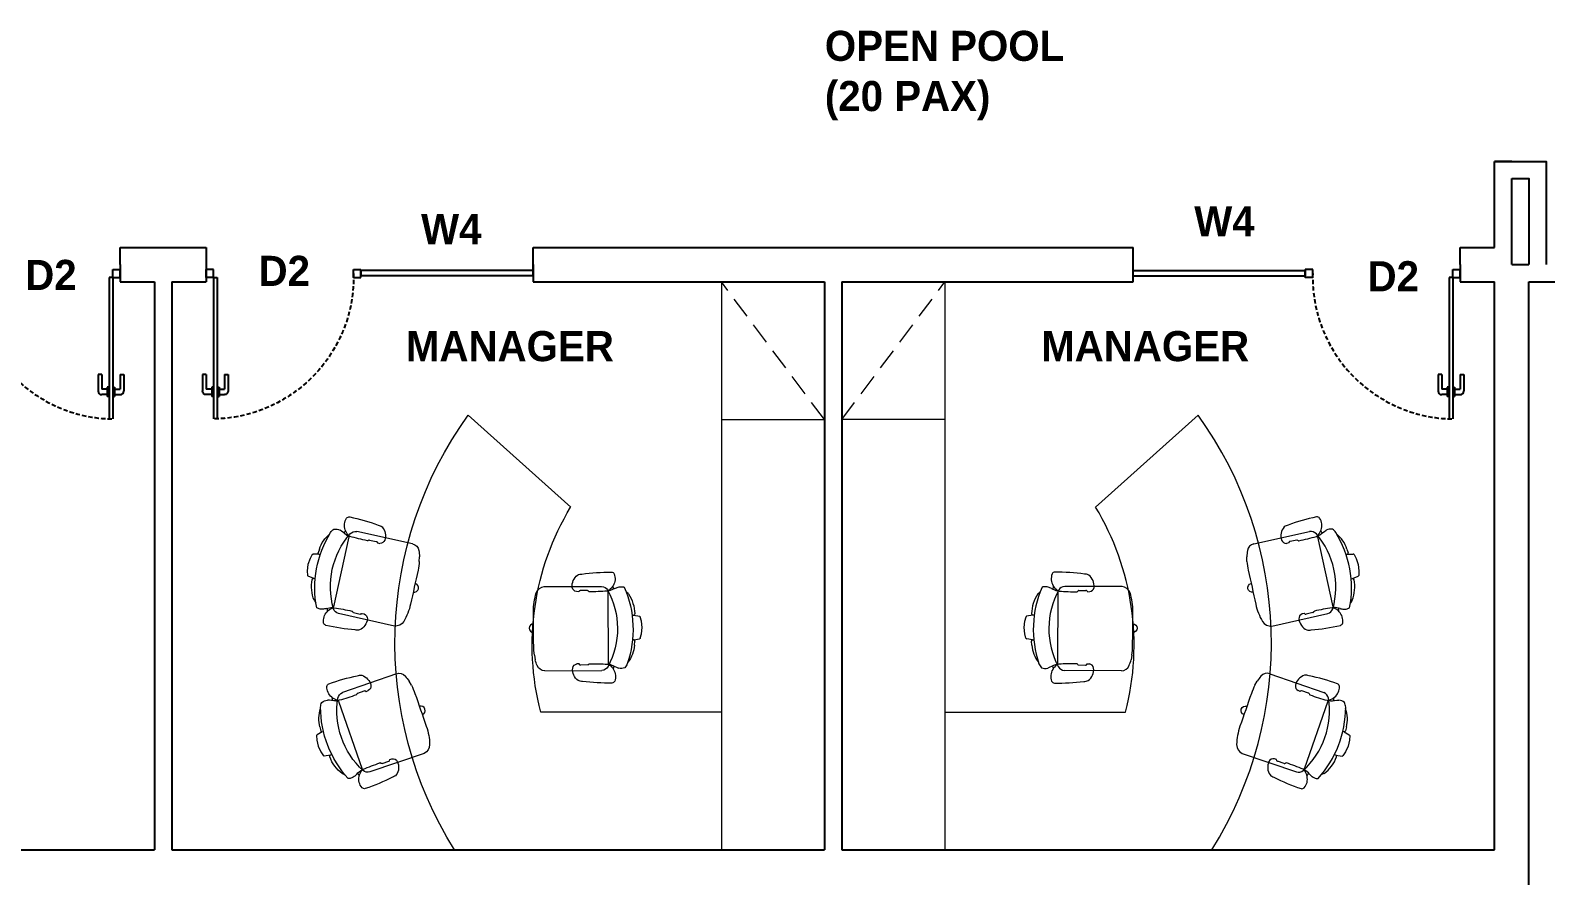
# Model space of a CAD drawing. Header units: inches. Extents: x 478327 to 492265, y -26791 to -22136.
# Drawn here: x 479476.1 to 479872.5, y -24204.7 to -23983.7 of the extents above; entities that cross this region are included whole.
import ezdxf

# ---------------------------------------------------------------- set-up
doc = ezdxf.new("R2010")
doc.units = ezdxf.units.IN
doc.header["$MEASUREMENT"] = 0
doc.linetypes.add('DASHED', pattern=[0.75, 0.5, -0.25])
doc.linetypes.add('HIDDEN2', pattern=[0.1875, 0.125, -0.0625])
doc.layers.add('A-furniture', color=8, linetype='Continuous', lineweight=9)
doc.layers.add('I-ANNO-TEXT', color=7, linetype='Continuous', lineweight=18)
doc.layers.add('GLAZING', color=4, linetype='Continuous')
doc.layers.add('I-WALL-IN', color=3, linetype='Continuous')
doc.styles.add('MICRO', font='')
doc.styles.get('MICRO').set_extended_font_data('MicrogrammaSSi', bold=True)

# ---------------------------------------------------------------- blocks, each defined once
blk = doc.blocks.new('A$C6A0E07C9')
at = {"layer": 'A-furniture'}
for p, q in [((-0.2138, 0.2718), (0.1182, 0.2876)), ((-0.2691, 0.1773), (-0.2664, 0.2046)), ((-0.0121, 0.2424), (-0.025, 0.2422)), ((-0.0115, 0.2426), (-0.0121, 0.2424)), ((-0.0112, 0.2428), (-0.0115, 0.2426)), ((-0.0079, 0.2484), (-0.0112, 0.2428)), ((0.0377, 0.2515), (-0.0033, 0.2499)), ((0.0418, 0.2505), (0.045, 0.2473)), ((0.045, 0.2473), (0.0464, 0.2461)), ((0.0464, 0.2461), (0.0478, 0.2453)), ((0.0478, 0.2453), (0.0485, 0.2451)), ((0.1585, 0.2497), (0.1792, -0.1667)), ((0.3146, 0.1213), (0.3056, 0.1197)), ((0.3131, 0.1211), (0.3466, 0.116)), ((0.3152, 0.1516), (0.3188, 0.1294)), ((0.3514, 0.1128), (0.36, 0.0876)), ((-0.2907, 0.0196), (-0.2893, 0.0294)), ((-0.2883, 0.01), (-0.2907, 0.0196)), ((-0.2893, 0.0294), (-0.2841, 0.0379)), ((-0.2824, 0.002), (-0.2883, 0.01)), ((-0.2841, 0.0379), (-0.2762, 0.0438)), ((-0.2739, -0.003), (-0.2824, 0.002)), ((-0.2762, 0.0438), (-0.2666, 0.0462)), ((0.3636, 0.0146), (0.3576, -0.0113)), ((0.36, 0.0876), (0.3659, 0.0513)), ((0.3659, 0.0513), (0.3636, 0.0146)), ((-0.2641, -0.0045), (-0.2739, -0.003)), ((0.3108, -0.0224), (0.3218, -0.0234)), ((0.3197, -0.023), (0.3546, -0.0146)), ((0.3546, -0.0146), (0.3564, -0.0132)), ((0.3564, -0.0132), (0.3576, -0.0113)), ((0.0087, -0.176), (-0.0042, -0.1772)), ((0.0094, -0.1763), (0.0087, -0.176)), ((0.0631, -0.1788), (0.066, -0.1753)), ((0.066, -0.1753), (0.0673, -0.174)), ((0.0673, -0.174), (0.0686, -0.173)), ((0.0686, -0.173), (0.0692, -0.1728)), ((0.2962, -0.1472), (0.2839, -0.1595)), ((-0.1895, -0.2174), (0.1433, -0.1996)), ((0.0097, -0.1764), (0.0094, -0.1763)), ((0.0135, -0.1816), (0.0097, -0.1764)), ((0.0591, -0.1802), (0.0183, -0.1827))]:
    blk.add_line(p, q, dxfattribs=at)
for centre, radius, start, end in [((0.2241, -0.8917), 1.2574, 92.35943, 100.17565), ((0.1721, 0.3454), 0.0192, 28.12557, 89.24362), ((0.1209, 0.3234), 0.0749, 330.37939, 24.51295), ((-0.21, 0.2233), 0.0487, 94.52598, 161.01093), ((0.0274, 0.2777), 0.0792, 129.49988, 189.11522), ((-0.0222, 0.2712), 0.0292, 192.00474, 264.44095), ((0.0065, 0.2825), 0.0635, 94.07923, 117.59377), ((0.117, 0.2414), 0.0463, 34.09018, 88.4441), ((-0.2488, 0.0248), 0.4712, 334.59734, 30.97321), ((0.1077, 0.3263), 0.0879, 309.67257, 333.02228), ((-1.1254, 2.7931), 2.8487, 297.11573, 298.06946), ((-0.9196, -0.0126), 1.143, 14.09314, 15.00562), ((0.2336, 0.2226), 0.0597, 72.52818, 107.70113), ((0.1951, 0.2221), 0.0806, 25.51985, 45.53867), ((0.1816, 0.1421), 0.4521, 175.52891, 182.09908), ((0.5941, -0.0351), 0.8932, 162.12026, 164.43231), ((-0.0038, 0.2437), 0.00623, 84.84548, 131.31741), ((0.0374, 0.2414), 0.0101, 64.52807, 88.63913), ((0.0007, 1.5534), 1.3091, 272.08986, 276.67605), ((0.1493, 0.274), 0.0211, 279.8693, 313.34338), ((0.1704, 0.2449), 0.0129, 130.13659, 158.01734), ((0.1866, 0.1808), 0.0779, 100.05254, 108.26721), ((-0.3014, 0.0263), 0.6141, 339.61076, 22.04666), ((0.1276, 0.1249), 0.1894, 8.09249, 40.8276), ((72.2191, 3.6268), 72.5738, 182.765274, 182.924882), ((0.31, 0.1288), 0.0088, 301.08798, 3.16667), ((0.3467, 0.1108), 0.00513, 22.81842, 91.00758), ((0.0809, -0.0616), 0.3414, 182.48103, 200.75528), ((0.1162, -0.0378), 0.2107, 328.69616, 1.80788), ((0.3177, -0.0315), 0.00903, 2.12372, 63.37094), ((0.1515, -1.4793), 1.3091, 89.01739, 93.60357), ((0.1724, -0.1915), 0.0211, 52.35005, 85.82413), ((0.197, -0.1553), 0.0211, 212.66016, 229.03524), ((0.1633, -0.2919), 0.1223, 63.05477, 80.63565), ((0.1362, -0.2476), 0.0879, 32.67116, 56.02087), ((-0.1856, -0.1603), 0.0572, 202.88209, 266.11689), ((0.0516, -0.2073), 0.0792, 176.57822, 236.19355), ((0.0015, -0.2058), 0.0292, 101.25248, 173.68869), ((0.0171, -0.1766), 0.00623, 234.37601, 280.84795), ((0.0579, -0.1702), 0.0101, 277.0543, 301.16536), ((0.138, -0.155), 0.0449, 276.79393, 330.15211), ((-0.9196, -0.0126), 1.143, 350.69637, 351.61264), ((0.1491, -0.2435), 0.0749, 341.18048, 35.31404), ((0.3239, 0.0551), 0.2601, 246.15386, 250.81737), ((0.249, -0.1528), 0.0392, 254.29981, 275.99109), ((0.2537, -0.1401), 0.0518, 269.3553, 293.37881), ((0.0312, -0.2142), 0.0635, 248.09967, 271.6142), ((0.1312, 0.9758), 1.2574, 265.51777, 273.33401), ((0.2022, -0.2604), 0.0192, 276.44982, 337.56787)]:
    blk.add_arc(centre, radius, start, end, dxfattribs=at)
blk = doc.blocks.new('*U143')
at = {"layer": 'A-furniture'}
for p, q in [((2.5, -0.6), (2.5, 0)), ((3.3, -0.6), (0, -0.6)), ((0.8, -0.6), (0.8, -1.65)), ((1.9915, -1.4758), (2.5254, -2.0716))]:
    blk.add_line(p, q, dxfattribs=at)
at = {"layer": 'A-furniture', "linetype": 'HIDDEN2'}
blk.add_line((2.5, 0), (3.3, -0.6), dxfattribs=at)
at = {"layer": 'A-furniture'}
for centre, radius, start, end in [((1.1885, -0.1453), 1.5541, 255.52138, 301.11099), ((1.2039, -0.2339), 2.2635, 237.86798, 305.72146)]:
    blk.add_arc(centre, radius, start, end, dxfattribs=at)
for p, rotation in [((1.3234, -1.428), 86.85652716130764), ((0.6913, -2.5849), 248.0226334994808), ((1.5459, -2.6506), 279.5773348211345)]:
    blk.add_blockref('A$C6A0E07C9', p, dxfattribs=dict(at, rotation=rotation))
blk = doc.blocks.new('*U159')
at = {"layer": 'A-furniture'}
for p, q in [((2.5, -0.6), (2.5, 0)), ((3.3, -0.6), (0, -0.6)), ((0.8, -0.6), (0.8, -1.65)), ((1.9915, -1.4758), (2.5254, -2.0716))]:
    blk.add_line(p, q, dxfattribs=at)
at = {"layer": 'A-furniture', "linetype": 'HIDDEN2'}
blk.add_line((2.5, 0), (3.3, -0.6), dxfattribs=at)
at = {"layer": 'A-furniture'}
for centre, radius, start, end in [((1.1885, -0.1453), 1.5541, 255.52138, 301.11099), ((1.2039, -0.2339), 2.2635, 237.86798, 305.72146)]:
    blk.add_arc(centre, radius, start, end, dxfattribs=at)
for p, rotation in [((1.3234, -1.428), 86.85652716130764), ((0.6913, -2.5849), 248.0226334994808), ((1.5459, -2.6506), 279.5773348211345)]:
    blk.add_blockref('A$C6A0E07C9', p, dxfattribs=dict(at, rotation=rotation))
blk = doc.blocks.new('glass doors- 900')
for p, q in [((387080.9, -15045.5), (387080.9, -14224.6)), ((387102.3, -15045.5), (387102.3, -14226.3)), ((387080.9, -14354.8), (387070.1, -14354.8)), ((387070.1, -14408.4), (387070.1, -14354.8)), ((387102.3, -14354.8), (387113, -14354.8)), ((387113, -14408.4), (387113, -14354.8)), ((387016.6, -14483.4), (387016.6, -14387)), ((387070.1, -14365.5), (387038, -14365.5)), ((387038, -14483.4), (387038, -14397.7)), ((387070.1, -14397.7), (387038, -14397.7)), ((387080.9, -14408.4), (387070.1, -14408.4)), ((387102.3, -14408.4), (387113, -14408.4)), ((387113, -14365.5), (387145.1, -14365.5)), ((387113, -14397.7), (387145.1, -14397.7)), ((387145.1, -14483.4), (387145.1, -14397.7)), ((387166.6, -14483.4), (387166.6, -14387)), ((387038, -14483.4), (387016.6, -14483.4)), ((387145.1, -14483.4), (387166.6, -14483.4)), ((387038, -15045.5), (387038, -15092.6)), ((387080.9, -15045.5), (387038, -15045.5)), ((387080.9, -15045.5), (387080.9, -15092.6)), ((387080.9, -15045.5), (387080.9, -15092.6)), ((387080.9, -15045.5), (387102.3, -15045.5)), ((387895.1, -15045.5), (387895.1, -15092.6)), ((387895.1, -15045.5), (387895.1, -15092.6)), ((387895.1, -15045.5), (387895.1, -15045.5)), ((387895.1, -15045.5), (387938, -15045.5)), ((387938, -15045.5), (387938, -15092.6)), ((387080.9, -15092.6), (387038, -15092.6)), ((387895.1, -15092.6), (387938, -15092.6))]:
    blk.add_line(p, q)
at = {"linetype": 'DASHED', "ltscale": 50}
blk.add_arc((387070.1, -15049.8), 825.3, 358.60282, 89.25501, dxfattribs=at)
for centre, start, end in [((387038, -14387), 90, 180), ((387145.1, -14387), 0, 90)]:
    blk.add_arc(centre, 21.4, start, end)

msp = doc.modelspace()

# ---------------------------------------------------------------- linework, layer by layer
at = {"layer": 'GLAZING', "elevation": 6.93}
for points in [[(479607.592, -24046.505), (479562.592, -24046.505)], [(479562.592, -24046.505), (479562.592, -24047.855)], [(479607.592, -24047.855), (479562.592, -24047.855)], [(479764.626, -24046.505), (479809.626, -24046.505)], [(479764.626, -24047.855), (479809.626, -24047.855)], [(479809.626, -24046.505), (479809.626, -24047.855)]]:
    msp.add_lwpolyline(points, dxfattribs=at)
at = {"layer": 'I-WALL-IN'}
for p, q in [((479499.592, -24044.964, 6.93), (479499.592, -24040.464, 6.93)), ((479499.592, -24040.464, 6.93), (479522.092, -24040.464, 6.93)), ((479522.092, -24040.464, 6.93), (479522.092, -24048.354, 6.93)), ((479607.592, -24047.855, 6.93), (479607.592, -24040.464, 6.93)), ((479683.859, -24040.464, 6.93), (479688.359, -24040.464, 6.93)), ((479764.626, -24044.964, 6.93), (479764.626, -24040.464, 6.93)), ((479850.126, -24044.964, 6.93), (479850.126, -24040.464, 6.93)), ((479499.592, -24044.964, 6.93), (479499.592, -24049.464, 6.93)), ((479522.092, -24044.964, 6.93), (479522.092, -24049.464, 6.93)), ((479850.126, -24044.964, 6.93), (479850.126, -24049.464, 6.93)), ((479868.126, -24202.464, 6.93), (479868.126, -24197.964, 6.93))]:
    msp.add_line(p, q, dxfattribs=at)
at = {"layer": 'I-WALL-IN', "elevation": 6.93}
for points in [[(479859.126, -24040.464), (479859.126, -24017.964)], [(479863.626, -24017.964), (479859.126, -24017.964)], [(479859.126, -24017.964), (479863.626, -24017.964)], [(479859.126, -24017.964), (479872.626, -24017.964), (479872.626, -24044.964)], [(479863.626, -24044.964), (479863.626, -24022.464)], [(479863.626, -24022.464), (479868.126, -24022.464), (479868.126, -24044.964)], [(479499.592, -24040.464), (479508.592, -24040.464)], [(479513.092, -24040.464), (479522.092, -24040.464)], [(479607.592, -24040.464), (479683.859, -24040.464)], [(479688.359, -24040.464), (479764.626, -24040.464)], [(479850.126, -24040.464), (479859.126, -24040.464)], [(479607.592, -24044.964), (479607.592, -24049.464)], [(479764.626, -24049.464), (479764.626, -24044.964)], [(479863.626, -24044.964), (479868.126, -24044.964)], [(479499.592, -24049.464), (479508.592, -24049.464)], [(479508.592, -24049.464), (479508.592, -24197.965)], [(479513.092, -24049.464), (479522.092, -24049.464)], [(479513.092, -24049.464), (479513.092, -24197.965)], [(479607.592, -24049.464), (479683.859, -24049.464)], [(479683.859, -24049.464), (479683.859, -24197.965)], [(479688.359, -24049.464), (479764.626, -24049.464)], [(479688.359, -24049.464), (479688.359, -24197.965)], [(479850.126, -24049.464), (479859.126, -24049.464)], [(479859.126, -24197.964), (479859.126, -24049.464)], [(479868.126, -24049.464), (480381.35, -24049.464)], [(479868.126, -24197.964), (479868.126, -24049.464)], [(479337.825, -24197.964), (479508.592, -24197.964)], [(479513.092, -24197.964), (479683.859, -24197.964)], [(479688.359, -24197.964), (479859.126, -24197.964)], [(479868.126, -24302.139), (479868.126, -24202.464)]]:
    msp.add_lwpolyline(points, dxfattribs=at)

# ---------------------------------------------------------------- block references
at = {"yscale": 44.99999999999999, "zscale": 44.99999999999999}
for name, p, xscale, rotation in [('*U159', (479683.859, -24197.964, 6.93), -44.99999999999999, 270), ('*U143', (479688.359, -24197.964, 6.93), 44.99999999999999, 90)]:
    msp.add_blockref(name, p, dxfattribs=dict(at, xscale=xscale, rotation=rotation))
at = {"layer": 'GLAZING', "rotation": 180}
for p, xscale, yscale, zscale in [((496916.304, -24725.402, 6.93), 0.04500000025145709, 0.04500000025145709, 0.04500000025145709), ((462105.38, -24725.402, 6.93), -0.04500000025145709, 0.04499999998952262, 0.04499999999999744), ((497266.836, -24725.402, 6.93), 0.04500000025145709, 0.04500000025145709, 0.04500000025145709)]:
    msp.add_blockref('glass doors- 900', p, dxfattribs=dict(at, xscale=xscale, yscale=yscale, zscale=zscale))

# ---------------------------------------------------------------- texts
at = {"layer": 'I-ANNO-TEXT', "char_height": 7.875, "attachment_point": 1, "style": 'MICRO'}
for s, width, insert in [('{\\fBahnschrift Light|b1|i0|c0|p34;OPEN POOL\\P(20 PAX)}', 2474.14833, (479683.935, -23983.822, 6.93)), ('{\\fBahnschrift Light|b1|i0|c0|p34;W4}', 7.40993, (479780.57, -24029.726, 6.93)), ('{\\fBahnschrift Light|b1|i0|c0|p34;W4}', 7.40993, (479578.321, -24031.754, 6.93)), ('{\\fBahnschrift Light|b1|i0|c0|p34;D2}', 7.40993, (479474.751, -24043.714, 6.93)), ('{\\fBahnschrift Light|b1|i0|c0|p34;D2}', 7.40993, (479535.793, -24042.653, 6.93)), ('{\\fBahnschrift Light|b1|i0|c0|p34;D2}', 7.40993, (479825.898, -24044.062, 6.93)), ('{\\fBahnschrift Light|b1|i0|c0|p34;MANAGER }', 7.40993, (479574.337, -24062.333, 6.93)), ('{\\fBahnschrift Light|b1|i0|c0|p34;MANAGER }', 7.40993, (479740.522, -24062.333, 6.93))]:
    msp.add_mtext_dynamic_manual_height_columns(s, width=width, gutter_width=1.5, heights=[0], dxfattribs=dict(at, insert=insert))

doc.saveas('drawing.dxf')
